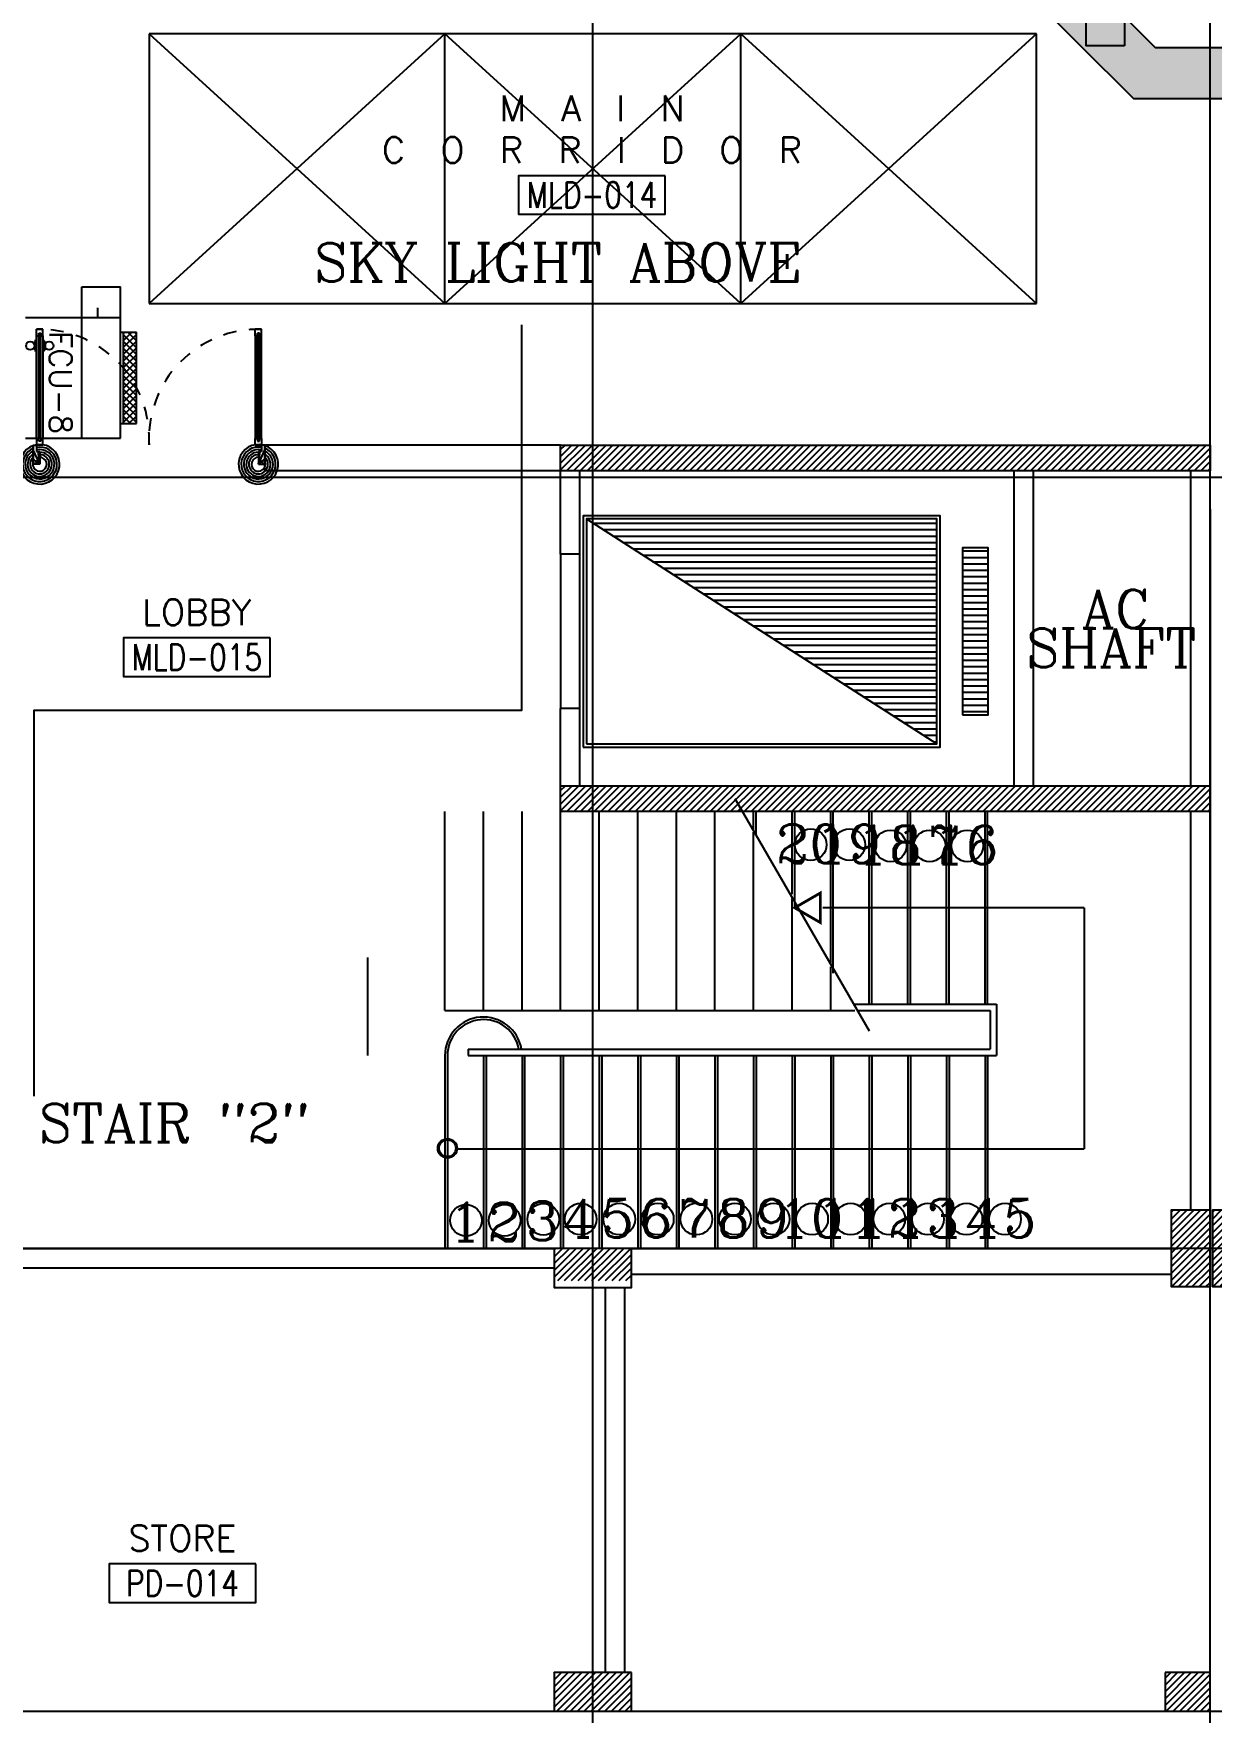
# Model space of a CAD drawing. Extents: x 417819.9 to 417911.9, y 43448 to 43539.2.
# Drawn here: x 417864.33 to 417873.49, y 43494.48 to 43507.55 of the extents above; entities that cross this region are included whole.
import ezdxf
from ezdxf.enums import TextEntityAlignment as Align

# ---------------------------------------------------------------- set-up
doc = ezdxf.new("R2010")
doc.units = 0
doc.header["$MEASUREMENT"] = 0
doc.linetypes.add('HIDDEN', pattern=[0.375, 0.25, -0.125])
doc.layers.get('0').update_dxf_attribs({"color": 11, "linetype": 'CONTINUOUS'})
for name, color, linetype in [('COL', 11, 'CONTINUOUS'), ('DIM', 11, 'CONTINUOUS'), ('DOOR', 11, 'CONTINUOUS'), ('E-HAT', 9, 'CONTINUOUS'), ('E-TRAY', 2, 'CONTINUOUS'), ('FCU', 6, 'CONTINUOUS'), ('HAT', 11, 'CONTINUOUS'), ('RM-BOX', 11, 'CONTINUOUS'), ('RM-NAME', 11, 'CONTINUOUS'), ('RM-NO', 11, 'CONTINUOUS'), ('SCD', 2, 'CONTINUOUS'), ('WALL', 11, 'CONTINUOUS')]:
    doc.layers.add(name, color=color, linetype=linetype)
doc.styles.add('ROMANC', font='romanc', dxfattribs={"height": 0.1})
doc.styles.add('ROMANS', font='ROMANS.shx', dxfattribs={"width": 0.6})

# ---------------------------------------------------------------- blocks, each defined once
blk = doc.blocks.new('*X81')
at = {"color": 0}
for p, q in [((61359, 45555), (61555, 45751)), ((61359, 45608), (61502, 45751)), ((61359, 45661), (61449, 45751)), ((61359, 45714), (61396, 45751)), ((61408, 45551), (61608, 45751)), ((61461, 45551), (61661, 45751)), ((61514, 45551), (61714, 45751)), ((61567, 45551), (61767, 45751)), ((61620, 45551), (61820, 45751)), ((61673, 45551), (61873, 45751)), ((61726, 45551), (61926, 45751)), ((61779, 45551), (61979, 45751)), ((61832, 45551), (62032, 45751)), ((61885, 45551), (62085, 45751)), ((61938, 45551), (62138, 45751)), ((61991, 45551), (62191, 45751)), ((62044, 45551), (62244, 45751)), ((62097, 45551), (62297, 45751)), ((62150, 45551), (62350, 45751)), ((62203, 45551), (62403, 45751)), ((62256, 45551), (62456, 45751)), ((62309, 45551), (62509, 45751)), ((62362, 45551), (62562, 45751)), ((62415, 45551), (62615, 45751)), ((62469, 45551), (62669, 45751)), ((62522, 45551), (62722, 45751)), ((62575, 45551), (62775, 45751)), ((62628, 45551), (62828, 45751)), ((62681, 45551), (62881, 45751)), ((62734, 45551), (62934, 45751)), ((62787, 45551), (62987, 45751)), ((62840, 45551), (63040, 45751)), ((62893, 45551), (63093, 45751)), ((62946, 45551), (63146, 45751)), ((62999, 45551), (63199, 45751)), ((63052, 45551), (63252, 45751)), ((63105, 45551), (63305, 45751)), ((63158, 45551), (63358, 45751)), ((63211, 45551), (63411, 45751)), ((63264, 45551), (63464, 45751)), ((63317, 45551), (63517, 45751)), ((63370, 45551), (63570, 45751)), ((63423, 45551), (63623, 45751)), ((63476, 45551), (63676, 45751)), ((63529, 45551), (63729, 45751)), ((63582, 45551), (63782, 45751)), ((63635, 45551), (63835, 45751)), ((63688, 45551), (63888, 45751)), ((63741, 45551), (63941, 45751)), ((63794, 45551), (63994, 45751)), ((63847, 45551), (64047, 45751)), ((63900, 45551), (64100, 45751)), ((63953, 45551), (64153, 45751)), ((64006, 45551), (64206, 45751)), ((64060, 45551), (64260, 45751)), ((64113, 45551), (64313, 45751)), ((64166, 45551), (64366, 45751)), ((64219, 45551), (64419, 45751)), ((64272, 45551), (64472, 45751)), ((64325, 45551), (64525, 45751)), ((64378, 45551), (64578, 45751)), ((64431, 45551), (64631, 45751)), ((64484, 45551), (64684, 45751)), ((64537, 45551), (64737, 45751)), ((64590, 45551), (64790, 45751)), ((64643, 45551), (64843, 45751)), ((64696, 45551), (64896, 45751)), ((64749, 45551), (64949, 45751)), ((64802, 45551), (65002, 45751)), ((64855, 45551), (65055, 45751)), ((64908, 45551), (65108, 45751)), ((64961, 45551), (65161, 45751)), ((65014, 45551), (65214, 45751)), ((65067, 45551), (65267, 45751)), ((65120, 45551), (65320, 45751)), ((65173, 45551), (65373, 45751)), ((65226, 45551), (65426, 45751)), ((65279, 45551), (65479, 45751)), ((65332, 45551), (65532, 45751)), ((65385, 45551), (65585, 45751)), ((65438, 45551), (65638, 45751)), ((65491, 45551), (65691, 45751)), ((65544, 45551), (65744, 45751)), ((65597, 45551), (65797, 45751)), ((65651, 45551), (65851, 45751)), ((65704, 45551), (65904, 45751)), ((65757, 45551), (65957, 45751)), ((65810, 45551), (66010, 45751)), ((65863, 45551), (66063, 45751)), ((65916, 45551), (66116, 45751)), ((65969, 45551), (66169, 45751)), ((66022, 45551), (66222, 45751)), ((66075, 45551), (66275, 45751)), ((66128, 45551), (66328, 45751)), ((66181, 45551), (66381, 45751)), ((66234, 45551), (66409, 45726)), ((66287, 45551), (66409, 45673)), ((66340, 45551), (66409, 45620)), ((66393, 45551), (66409, 45567))]:
    blk.add_line(p, q, dxfattribs=at)
blk = doc.blocks.new('*X80')
at = {"color": 0}
for p, q in [((61359, 48207), (61553, 48401)), ((61359, 48260), (61500, 48401)), ((61359, 48313), (61447, 48401)), ((61359, 48366), (61394, 48401)), ((61406, 48201), (61606, 48401)), ((61459, 48201), (61659, 48401)), ((61512, 48201), (61712, 48401)), ((61565, 48201), (61765, 48401)), ((61618, 48201), (61818, 48401)), ((61671, 48201), (61871, 48401)), ((61724, 48201), (61924, 48401)), ((61777, 48201), (61977, 48401)), ((61830, 48201), (62030, 48401)), ((61884, 48201), (62084, 48401)), ((61937, 48201), (62137, 48401)), ((61990, 48201), (62190, 48401)), ((62043, 48201), (62243, 48401)), ((62096, 48201), (62296, 48401)), ((62149, 48201), (62349, 48401)), ((62202, 48201), (62402, 48401)), ((62255, 48201), (62455, 48401)), ((62308, 48201), (62508, 48401)), ((62361, 48201), (62561, 48401)), ((62414, 48201), (62614, 48401)), ((62467, 48201), (62667, 48401)), ((62520, 48201), (62720, 48401)), ((62573, 48201), (62773, 48401)), ((62626, 48201), (62826, 48401)), ((62679, 48201), (62879, 48401)), ((62732, 48201), (62932, 48401)), ((62785, 48201), (62985, 48401)), ((62838, 48201), (63038, 48401)), ((62891, 48201), (63091, 48401)), ((62944, 48201), (63144, 48401)), ((62997, 48201), (63197, 48401)), ((63050, 48201), (63250, 48401)), ((63103, 48201), (63303, 48401)), ((63156, 48201), (63356, 48401)), ((63209, 48201), (63409, 48401)), ((63262, 48201), (63462, 48401)), ((63315, 48201), (63515, 48401)), ((63368, 48201), (63568, 48401)), ((63421, 48201), (63621, 48401)), ((63475, 48201), (63675, 48401)), ((63528, 48201), (63728, 48401)), ((63581, 48201), (63781, 48401)), ((63634, 48201), (63834, 48401)), ((63687, 48201), (63887, 48401)), ((63740, 48201), (63940, 48401)), ((63793, 48201), (63993, 48401)), ((63846, 48201), (64046, 48401)), ((63899, 48201), (64099, 48401)), ((63952, 48201), (64152, 48401)), ((64005, 48201), (64205, 48401)), ((64058, 48201), (64258, 48401)), ((64111, 48201), (64311, 48401)), ((64164, 48201), (64364, 48401)), ((64217, 48201), (64417, 48401)), ((64270, 48201), (64470, 48401)), ((64323, 48201), (64523, 48401)), ((64376, 48201), (64576, 48401)), ((64429, 48201), (64629, 48401)), ((64482, 48201), (64682, 48401)), ((64535, 48201), (64735, 48401)), ((64588, 48201), (64788, 48401)), ((64641, 48201), (64841, 48401)), ((64694, 48201), (64894, 48401)), ((64747, 48201), (64947, 48401)), ((64800, 48201), (65000, 48401)), ((64853, 48201), (65053, 48401)), ((64906, 48201), (65106, 48401)), ((64959, 48201), (65159, 48401)), ((65012, 48201), (65212, 48401)), ((65065, 48201), (65265, 48401)), ((65119, 48201), (65319, 48401)), ((65172, 48201), (65372, 48401)), ((65225, 48201), (65425, 48401)), ((65278, 48201), (65478, 48401)), ((65331, 48201), (65531, 48401)), ((65384, 48201), (65584, 48401)), ((65437, 48201), (65637, 48401)), ((65490, 48201), (65690, 48401)), ((65543, 48201), (65743, 48401)), ((65596, 48201), (65796, 48401)), ((65649, 48201), (65849, 48401)), ((65702, 48201), (65902, 48401)), ((65755, 48201), (65955, 48401)), ((65808, 48201), (66008, 48401)), ((65861, 48201), (66061, 48401)), ((65914, 48201), (66114, 48401)), ((65967, 48201), (66167, 48401)), ((66020, 48201), (66220, 48401)), ((66073, 48201), (66273, 48401)), ((66126, 48201), (66326, 48401)), ((66179, 48201), (66379, 48401)), ((66232, 48201), (66409, 48378)), ((66285, 48201), (66409, 48325)), ((66338, 48201), (66409, 48272)), ((66391, 48201), (66409, 48219))]:
    blk.add_line(p, q, dxfattribs=at)
blk = doc.blocks.new('*X72')
at = {"color": 0}
for p, q in [((477438, 147300), (480112, 147300)), ((477516, 147250), (480112, 147250)), ((477594, 147200), (480112, 147200)), ((477671, 147150), (480112, 147150)), ((477749, 147100), (480112, 147100)), ((477827, 147050), (480112, 147050)), ((477905, 147000), (480112, 147000)), ((477983, 146950), (480112, 146950)), ((478061, 146900), (480112, 146900)), ((478139, 146850), (480112, 146850)), ((478216, 146800), (480112, 146800)), ((478294, 146750), (480112, 146750)), ((478372, 146700), (480112, 146700)), ((478450, 146650), (480112, 146650)), ((478528, 146600), (480112, 146600)), ((478606, 146550), (480112, 146550)), ((478684, 146500), (480112, 146500)), ((478761, 146450), (480112, 146450)), ((478839, 146400), (480112, 146400)), ((478917, 146350), (480112, 146350)), ((478995, 146300), (480112, 146300)), ((479073, 146250), (480112, 146250)), ((479151, 146200), (480112, 146200)), ((479229, 146150), (480112, 146150)), ((479306, 146100), (480112, 146100)), ((479384, 146050), (480112, 146050)), ((479462, 146000), (480112, 146000)), ((479540, 145950), (480112, 145950)), ((479618, 145900), (480112, 145900)), ((479696, 145850), (480112, 145850)), ((479774, 145800), (480112, 145800)), ((479851, 145750), (480112, 145750)), ((479929, 145700), (480112, 145700)), ((480007, 145650), (480112, 145650)), ((480085, 145600), (480112, 145600))]:
    blk.add_line(p, q, dxfattribs=at)
blk = doc.blocks.new('RM1')
at = {"layer": 'RM-BOX'}
blk.add_lwpolyline([(570, -200), (-570, -200), (-570, -500), (570, -500)], close=True, dxfattribs=at)
at = {"layer": 'RM-NAME', "style": 'ROMANS'}
for tag, p in [('ROOMNAME1', (0, 324)), ('ROOMNAME2', (0, 0))]:
    blk.add_attdef(tag, text='', height=200, dxfattribs=at).set_placement(p, align=Align.MIDDLE)
at = {"layer": 'RM-NO', "style": 'ROMANS', "width": 0.8}
blk.add_attdef('ROOMNO', text='', height=200, dxfattribs=at).set_placement((0, -350), align=Align.MIDDLE)
blk = doc.blocks.new('A$C272A55A0')
at = {"layer": 'DOOR', "color": 0, "linetype": 'ByBlock'}
for p, q in [((0, 900), (0, 1050)), ((50, 1050), (0, 1050)), ((50, 950), (50, 1050)), ((1750, 950), (1750, 1050)), ((1750, 1050), (1800, 1050)), ((1800, 1050), (1800, 900)), ((25, 950), (50, 950)), ((25, 900), (25, 950)), ((1775, 950), (1750, 950)), ((1775, 900), (1775, 950)), ((0, 900), (25, 900)), ((75, 900), (25, 900)), ((25, 850), (25, 900)), ((42, 850), (25, 850)), ((58, 870), (42, 870)), ((42, 870), (42, 850)), ((58, 850), (58, 870)), ((75, 850), (58, 850)), ((75, 900), (75, 850)), ((1725, 900), (1775, 900)), ((1725, 900), (1725, 850)), ((1725, 850), (1742, 850)), ((1742, 870), (1758, 870)), ((1742, 850), (1742, 870)), ((1758, 870), (1758, 850)), ((1758, 850), (1775, 850)), ((1800, 900), (1775, 900)), ((1775, 850), (1775, 900)), ((1718, 160), (1709, 160)), ((1709, 95), (1709, 160)), ((1725, 173), (1718, 173)), ((1718, 173), (1718, 83)), ((1718, 95), (1718, 160)), ((1775, 173), (1782, 173)), ((1782, 173), (1782, 83)), ((1782, 160), (1791, 160)), ((1782, 95), (1782, 160)), ((1791, 95), (1791, 160)), ((25, 50), (42, 50)), ((25, 50), (25, 0)), ((25, 0), (75, 0)), ((75, 0), (25, 0)), ((42, 50), (42, 30)), ((42, 30), (58, 30)), ((58, 50), (75, 50)), ((58, 50), (58, 30)), ((75, 50), (75, 0)), ((1718, 95), (1709, 95)), ((1725, 83), (1718, 83)), ((1742, 50), (1725, 50)), ((1725, 50), (1725, 0)), ((1775, 0), (1725, 0)), ((1725, 0), (1775, 0)), ((1742, 50), (1742, 30)), ((1758, 30), (1742, 30)), ((1775, 50), (1758, 50)), ((1758, 50), (1758, 30)), ((1775, 83), (1782, 83)), ((1775, 50), (1775, 0)), ((1782, 95), (1791, 95))]:
    blk.add_line(p, q, dxfattribs=at)
at = {"layer": 'DOOR', "color": 9, "linetype": 'ByBlock'}
for p, q in [((50, 1050), (0, 1010)), ((50, 1050), (0, 937)), ((50, 1050), (37, 950)), ((1750, 1050), (1800, 1010)), ((1750, 1050), (1800, 937)), ((1750, 1050), (1763, 950))]:
    blk.add_line(p, q, dxfattribs=at)
at = {"layer": 'DOOR', "linetype": 'ByBlock'}
for p, q in [((25, 850), (25, 50)), ((42, 850), (42, 50)), ((58, 850), (58, 50)), ((75, 50), (75, 850)), ((1725, 50), (1725, 850)), ((1742, 850), (1742, 50)), ((1758, 850), (1758, 50)), ((1775, 850), (1775, 50))]:
    blk.add_line(p, q, dxfattribs=at)
at = {"layer": 'DOOR', "color": 0, "linetype": 'ByBlock'}
for centre in [(1676, 128), (1824, 128)]:
    blk.add_circle(centre, 32.4, dxfattribs=at)
at = {"layer": 'DOOR', "color": 9, "linetype": 'ByBlock'}
for centre, radius, start, end in [((50, 1050), 34.4, 180, 270), ((50, 1050), 14.4, 180, 270), ((1750, 1050), 14.4, 270, 0), ((1750, 1050), 34.4, 270, 0), ((50, 1050), 54.4, 203.2074, 270), ((50, 1050), 74.4, 227.7764, 270), ((50, 1050), 94.4, 238.0182, 270), ((50, 1050), 114, 244.0838, 257.3774), ((50, 1050), 134, 248.1598, 259.28), ((1750, 1050), 54.4, 270, 336.7926), ((1750, 1050), 74.4, 270, 312.2236), ((1750, 1050), 94.4, 270, 301.9818), ((1750, 1050), 114, 282.6226, 295.9162), ((1750, 1050), 134, 280.72, 291.8402), ((50, 1050), 154, 251.1053, 256.2858), ((1750, 1050), 154, 283.7142, 288.8947)]:
    blk.add_arc(centre, radius, start, end, dxfattribs=at)
at = {"layer": 'DOOR', "linetype": 'HIDDEN', "ltscale": 0.5}
for centre, start, end in [((50, 851), 268.3174, 3.2965), ((1750, 851), 176.7035, 271.6826)]:
    blk.add_arc(centre, 851, start, end, dxfattribs=at)
at = {"layer": 'WALL', "linetype": 'ByBlock'}
blk.add_line((1800, 900), (1800, 1050), dxfattribs=at)
blk = doc.blocks.new('*X71')
at = {"color": 0}
for p, q in [((140176, 227700), (140376, 227700)), ((140176, 227650), (140376, 227650)), ((140176, 227600), (140376, 227600)), ((140176, 227550), (140376, 227550)), ((140176, 227500), (140376, 227500)), ((140176, 227450), (140376, 227450)), ((140176, 227400), (140376, 227400)), ((140176, 227350), (140376, 227350)), ((140176, 227300), (140376, 227300)), ((140176, 227250), (140376, 227250)), ((140176, 227200), (140376, 227200)), ((140176, 227150), (140376, 227150)), ((140176, 227100), (140376, 227100)), ((140176, 227050), (140376, 227050)), ((140176, 227000), (140376, 227000)), ((140176, 226950), (140376, 226950)), ((140176, 226900), (140376, 226900)), ((140176, 226850), (140376, 226850)), ((140176, 226800), (140376, 226800)), ((140176, 226750), (140376, 226750)), ((140176, 226700), (140376, 226700)), ((140176, 226650), (140376, 226650)), ((140176, 226600), (140376, 226600)), ((140176, 226550), (140376, 226550)), ((140176, 226500), (140376, 226500)), ((140176, 226450), (140376, 226450))]:
    blk.add_line(p, q, dxfattribs=at)
blk = doc.blocks.new('C5')
at = {"layer": 'HAT'}
h = blk.add_hatch(dxfattribs=at)
h.set_pattern_fill('ANSI31', color=256, scale=300, style=0)
h.set_pattern_definition([(45, (-38851, -358245.23), (26.5165043, -26.5165043), [])])
h.paths.add_polyline_path([(-320, 300), (-20, 300), (-20, 0), (-320, 0)])
h.paths.add_polyline_path([(-320, 600), (-20, 600), (-20, 300), (-320, 300)])
h = blk.add_hatch(dxfattribs=at)
h.set_pattern_fill('ANSI31', color=256, scale=300, style=0)
h.set_pattern_definition([(45, (-38531, -358245.23), (26.5165043, -26.5165043), [])])
h.paths.add_polyline_path([(0, 300), (300, 300), (300, 0), (0, 0)])
h.paths.add_polyline_path([(0, 600), (300, 600), (300, 300), (0, 300)])
at = {"layer": 'COL'}
for points in [[(-20, 600), (-20, 0), (-320, 0), (-320, 600)], [(300, 600), (300, 0), (0, 0), (0, 600)]]:
    blk.add_lwpolyline(points, close=True, dxfattribs=at)
blk = doc.blocks.new('*X210')
at = {"color": 0}
for p, q in [((23912, -1650), (23966, -1596)), ((23912, -1597), (23913, -1596)), ((23970, -1696), (23912, -1638)), ((23917, -1696), (23912, -1691)), ((23919, -1696), (24019, -1596)), ((24023, -1696), (23923, -1596)), ((23972, -1696), (24072, -1596)), ((24076, -1696), (23976, -1596)), ((24025, -1696), (24125, -1596)), ((24129, -1696), (24029, -1596)), ((24078, -1696), (24178, -1596)), ((24182, -1696), (24082, -1596)), ((24131, -1696), (24231, -1596)), ((24235, -1696), (24135, -1596)), ((24184, -1696), (24284, -1596)), ((24288, -1696), (24188, -1596)), ((24237, -1696), (24337, -1596)), ((24341, -1696), (24241, -1596)), ((24290, -1696), (24390, -1596)), ((24394, -1696), (24294, -1596)), ((24343, -1696), (24443, -1596)), ((24447, -1696), (24347, -1596)), ((24396, -1696), (24496, -1596)), ((24500, -1696), (24400, -1596)), ((24449, -1696), (24549, -1596)), ((24553, -1696), (24453, -1596)), ((24502, -1696), (24602, -1596)), ((24606, -1696), (24506, -1596)), ((24555, -1696), (24624, -1628)), ((24624, -1660), (24559, -1596)), ((24608, -1696), (24624, -1681)), ((24624, -1607), (24612, -1596))]:
    blk.add_line(p, q, dxfattribs=at)

msp = doc.modelspace()

# ---------------------------------------------------------------- hatches: boundary and pattern name
at = {"layer": 'E-HAT'}
h = msp.add_hatch(dxfattribs=at)
h.set_pattern_fill('ANGLE', color=256, style=0)
h.set_pattern_definition([(0, (0, 0), (0, 0.275), [0.2, -0.075]), (90, (0, 0), (-0.275, 2e-17), [0.2, -0.075])])
h.paths.add_polyline_path([(417856.983, 43482.7235), (417857.4173, 43483.1578), (417863.5778, 43483.1578), (417864.4349, 43482.3012), (417872.0254, 43482.3012), (417872.8825, 43483.1578), (417890.15, 43483.1578), (417890.5085, 43483.5164), (417890.5085, 43506.6783), (417890.15, 43507.0369), (417872.8825, 43507.0369), (417872.0254, 43507.8935), (417864.4349, 43507.8935), (417863.5778, 43507.0369), (417860.4537, 43507.0369), (417860.0403, 43507.1369), (417849.3136, 43507.1369), (417849.1136, 43506.9369), (417849.1136, 43501.9844), (417848.8136, 43501.9844), (417848.8136, 43507.0612), (417849.1893, 43507.4369), (417860.4537, 43507.4369), (417860.8056, 43507.8116), (417860.8056, 43515.9941), (417861.1056, 43515.9941), (417861.1056, 43507.8116), (417861.4575, 43507.4369), (417863.4122, 43507.4369), (417864.2693, 43508.2935), (417872.191, 43508.2935), (417873.0481, 43507.4369), (417890.3156, 43507.4369), (417890.9085, 43506.844), (417890.9085, 43494.2015), (417892.0958, 43494.2015), (417892.0958, 43493.6015), (417890.9085, 43493.6015), (417890.9085, 43483.3507), (417890.3156, 43482.7578), (417881.5159, 43482.7578), (417881.3659, 43482.6078), (417881.3659, 43479.6689), (417881.0659, 43479.6689), (417881.0659, 43482.6078), (417880.9159, 43482.7578), (417873.0481, 43482.7578), (417872.191, 43481.9012), (417864.2693, 43481.9012), (417863.4122, 43482.7578), (417857.583, 43482.7578), (417857.383, 43482.5578), (417857.383, 43479.0875), (417856.983, 43479.0875)])
at = {"layer": 'RM-NAME'}
h = msp.add_hatch(dxfattribs=at)
h.set_pattern_fill('ANSI31', color=256, scale=0.3, style=0)
h.set_pattern_definition([(45, (417480.111385, 43455.963322), (-0.0265165043, 0.0265165043), [])])
h.paths.add_polyline_path([(417868.6766, 43498.0943), (417868.3766, 43498.0943), (417868.3766, 43497.8443), (417868.6766, 43497.8443)])
h.paths.add_polyline_path([(417868.9766, 43498.0943), (417868.6766, 43498.0943), (417868.6766, 43497.8443), (417868.9766, 43497.8443)])
h = msp.add_hatch(dxfattribs=at)
h.set_pattern_fill('ANSI31', color=256, scale=0.3, style=0)
h.set_pattern_definition([(45, (417510.131385, 43455.963322), (-0.0265165043, 0.0265165043), [])])
h.paths.add_polyline_path([(417868.6766, 43494.4943), (417868.6766, 43494.7943), (417868.3766, 43494.7943), (417868.3766, 43494.4943)])
h.paths.add_polyline_path([(417868.9766, 43494.4943), (417868.9766, 43494.7943), (417868.6766, 43494.7943), (417868.6766, 43494.4943)])
h = msp.add_hatch(dxfattribs=at)
h.set_pattern_fill('ANSI31', color=256, scale=0.3, style=0)
h.set_pattern_definition([(45, (417489.731385, 43455.963322), (-0.0265165043, 0.0265165043), [])])
h.paths.add_polyline_path([(417873.1266, 43494.4943), (417873.4766, 43494.4943), (417873.4766, 43494.7943), (417873.1266, 43494.7943)])

# ---------------------------------------------------------------- linework, layer by layer
at = {"layer": 'DIM'}
msp.add_line((417866.9266, 43499.5943), (417866.9266, 43500.3572), dxfattribs=at)
at = {"layer": 'E-TRAY', "color": 4}
msp.add_lwpolyline([(417890.15, 43507.0369), (417872.8825, 43507.0369), (417872.0254, 43507.8935), (417864.4349, 43507.8935), (417863.5778, 43507.0369), (417860.4537, 43507.0369), (417860.0403, 43507.1369), (417849.3136, 43507.1369), (417849.1136, 43506.9369), (417849.1136, 43501.9844), (417848.8136, 43501.9844), (417848.8136, 43507.0612), (417849.1893, 43507.4369), (417860.4537, 43507.4369), (417860.8056, 43507.8116), (417860.8056, 43515.9941), (417861.1056, 43515.9941), (417861.1056, 43507.8116), (417861.4575, 43507.4369), (417863.4122, 43507.4369), (417864.2693, 43508.2935), (417872.191, 43508.2935), (417873.0481, 43507.4369), (417890.3156, 43507.4369)], dxfattribs=at)
at = {"layer": 'FCU', "color": 3}
for p, q in [((417872.5107, 43507.689), (417872.5107, 43507.451)), ((417872.8107, 43507.689), (417872.8107, 43507.451)), ((417872.8107, 43507.451), (417872.5107, 43507.451)), ((417864.7033, 43505.3374), (417864.7033, 43505.5754)), ((417864.7033, 43505.5754), (417865.0033, 43505.5754)), ((417865.0033, 43505.3374), (417865.0033, 43505.5754)), ((417864.8283, 43505.3374), (417864.8283, 43505.4107)), ((417865.0033, 43505.2234), (417865.1283, 43505.2234)), ((417865.0283, 43504.5114), (417865.0283, 43505.2234)), ((417865.1283, 43504.5114), (417865.1283, 43505.2234)), ((417865.0033, 43504.5114), (417865.1283, 43504.5114))]:
    msp.add_line(p, q, dxfattribs=at)
at = {"layer": 'FCU', "color": 6}
for p, q in [((417864.2663, 43505.3374), (417865.0033, 43505.3374)), ((417864.7033, 43504.3974), (417864.7033, 43505.3374)), ((417865.0033, 43504.3974), (417865.0033, 43505.3374)), ((417864.2663, 43504.3974), (417865.0033, 43504.3974))]:
    msp.add_line(p, q, dxfattribs=at)
at = {"layer": 'RM-NAME'}
for p, q in [((417868.6766, 43460.01), (417868.6766, 43538.8227)), ((417873.4766, 43460.01), (417873.4766, 43538.1375)), ((417872.1266, 43507.5443), (417865.2266, 43507.5443)), ((417865.2266, 43507.5443), (417865.2266, 43505.4443)), ((417867.5266, 43507.5443), (417865.2266, 43505.4443)), ((417865.2266, 43507.5443), (417867.5266, 43505.4443)), ((417869.8266, 43505.4443), (417867.5266, 43507.5443)), ((417867.5266, 43505.4443), (417869.8266, 43507.5443)), ((417867.5266, 43505.4443), (417867.5266, 43507.5443)), ((417867.5266, 43505.4443), (417867.5266, 43507.5443)), ((417872.1266, 43507.5443), (417869.8266, 43505.4443)), ((417869.8266, 43507.5443), (417872.1266, 43505.4443)), ((417869.8266, 43505.4443), (417869.8266, 43507.5443)), ((417869.8266, 43505.4443), (417869.8266, 43507.5443)), ((417872.1266, 43505.4443), (417872.1266, 43507.5443)), ((417865.2266, 43505.4443), (417872.1266, 43505.4443)), ((417868.4266, 43504.3443), (417866.1266, 43504.3443)), ((417866.1266, 43504.1443), (417866.1266, 43504.3443)), ((417868.4266, 43504.1443), (417866.1266, 43504.1443)), ((417868.4266, 43503.4943), (417868.4266, 43504.1443)), ((417868.5766, 43503.4943), (417868.5766, 43504.1443)), ((417871.9516, 43504.1443), (417871.9516, 43501.6943)), ((417872.1016, 43504.1443), (417872.1016, 43501.6943)), ((417873.3266, 43501.6943), (417873.3266, 43504.1443)), ((417873.4766, 43501.6943), (417873.4766, 43504.1443)), ((417820.6052, 43504.0943), (417889.6966, 43504.0943)), ((417873.4766, 43503.8443), (417873.4766, 43498.3943)), ((417868.6266, 43503.7693), (417871.3516, 43502.0193)), ((417868.4266, 43503.4943), (417868.4266, 43502.2943)), ((417868.5766, 43503.4943), (417868.4266, 43503.4943)), ((417868.5766, 43502.2943), (417868.5766, 43503.4943)), ((417868.4266, 43501.6943), (417868.4266, 43502.2943)), ((417868.5766, 43502.2943), (417868.4266, 43502.2943)), ((417868.5766, 43501.6943), (417868.5766, 43502.2943)), ((417867.5266, 43499.9443), (417867.5266, 43501.4943)), ((417867.8266, 43499.9443), (417867.8266, 43501.4943)), ((417868.1266, 43499.9443), (417868.1266, 43501.4943)), ((417868.4266, 43499.9443), (417868.4266, 43501.4943)), ((417868.7266, 43499.9443), (417868.7266, 43501.4943)), ((417869.0266, 43499.9443), (417869.0266, 43501.4943)), ((417869.3266, 43499.9443), (417869.3266, 43501.4943)), ((417869.6266, 43499.9443), (417869.6266, 43501.4943)), ((417869.7821, 43501.5938), (417870.8255, 43499.7867)), ((417869.9266, 43501.3435), (417869.9266, 43501.4943)), ((417869.9466, 43501.3089), (417869.9466, 43501.4943)), ((417870.2266, 43500.8503), (417870.2266, 43501.4943)), ((417870.2466, 43500.7443), (417870.2466, 43501.4943)), ((417870.5266, 43500.3043), (417870.5266, 43501.4943)), ((417870.5466, 43500.235), (417870.5466, 43501.4943)), ((417870.8266, 43499.9943), (417870.8266, 43501.4943)), ((417870.8466, 43499.9943), (417870.8466, 43501.4943)), ((417871.1266, 43499.9943), (417871.1266, 43501.4943)), ((417871.1466, 43499.9943), (417871.1466, 43501.4943)), ((417871.4266, 43499.9943), (417871.4266, 43501.4943)), ((417871.4466, 43499.9943), (417871.4466, 43501.4943)), ((417871.7266, 43499.9943), (417871.7266, 43501.4943)), ((417871.7466, 43499.9943), (417871.7466, 43501.4943)), ((417873.3266, 43498.3943), (417873.3266, 43501.4943)), ((417869.9266, 43499.9443), (417869.9266, 43501.3317)), ((417870.2266, 43499.9443), (417870.2266, 43500.8162)), ((417872.4966, 43500.7443), (417870.4666, 43500.7443)), ((417872.4966, 43500.7443), (417872.4966, 43498.8693)), ((417870.5266, 43499.9443), (417870.5266, 43500.2851)), ((417867.5266, 43499.9443), (417870.7144, 43499.9443)), ((417870.7056, 43499.9943), (417871.8166, 43499.9943)), ((417870.7344, 43499.9443), (417871.7666, 43499.9443)), ((417871.7666, 43499.9443), (417871.7666, 43499.6443)), ((417871.8166, 43499.9943), (417871.8166, 43499.5943)), ((417867.5266, 43499.5943), (417867.5266, 43498.0943)), ((417867.5466, 43499.5943), (417867.5466, 43498.0943)), ((417867.7067, 43499.6443), (417871.7666, 43499.6443)), ((417867.7067, 43499.6443), (417867.7067, 43499.5943)), ((417867.7067, 43499.5943), (417871.8166, 43499.5943)), ((417867.8266, 43499.5943), (417867.8266, 43498.0943)), ((417867.8466, 43499.5943), (417867.8466, 43498.0943)), ((417868.1266, 43499.5943), (417868.1266, 43498.0943)), ((417868.1466, 43499.5943), (417868.1466, 43498.0943)), ((417868.4266, 43499.5943), (417868.4266, 43498.0943)), ((417868.4466, 43499.5943), (417868.4466, 43498.0943)), ((417868.7266, 43499.5943), (417868.7266, 43498.0943)), ((417868.7466, 43499.5943), (417868.7466, 43498.0943)), ((417869.0266, 43499.5943), (417869.0266, 43498.0943)), ((417869.0466, 43499.5943), (417869.0466, 43498.0943)), ((417869.3266, 43499.5943), (417869.3266, 43498.0943)), ((417869.3466, 43499.5943), (417869.3466, 43498.0943)), ((417869.6266, 43499.5943), (417869.6266, 43498.0943)), ((417869.6466, 43499.5943), (417869.6466, 43498.0943)), ((417869.9266, 43499.5943), (417869.9266, 43498.0943)), ((417869.9466, 43499.5943), (417869.9466, 43498.0943)), ((417870.2266, 43499.5943), (417870.2266, 43498.0943)), ((417870.2466, 43499.5943), (417870.2466, 43498.0943)), ((417870.5266, 43499.5943), (417870.5266, 43498.0943)), ((417870.5466, 43499.5943), (417870.5466, 43498.0943)), ((417870.8266, 43499.5943), (417870.8266, 43498.0943)), ((417870.8466, 43499.5943), (417870.8466, 43498.0943)), ((417871.1266, 43499.5943), (417871.1266, 43498.0943)), ((417871.1466, 43499.5943), (417871.1466, 43498.0943)), ((417871.4266, 43499.5943), (417871.4266, 43498.0943)), ((417871.4466, 43499.5943), (417871.4466, 43498.0943)), ((417871.7266, 43499.5943), (417871.7266, 43498.0943)), ((417871.7466, 43499.5943), (417871.7466, 43498.0943)), ((417867.6215, 43498.8693), (417872.4966, 43498.8693)), ((417889.6966, 43498.0943), (417820.6052, 43498.0943)), ((417864.1766, 43498.0943), (417868.3766, 43498.0943)), ((417868.9766, 43498.0943), (417873.2266, 43498.0943)), ((417864.1766, 43497.9443), (417868.3766, 43497.9443)), ((417868.9766, 43497.8943), (417873.1766, 43497.8943)), ((417868.7766, 43494.7943), (417868.7766, 43497.7907)), ((417868.9266, 43494.7943), (417868.9266, 43497.7907)), ((417820.9552, 43494.4943), (417889.6966, 43494.4943))]:
    msp.add_line(p, q, dxfattribs=at)
msp.add_lwpolyline([(417868.1223, 43505.2791), (417868.1223, 43502.2791), (417864.3309, 43502.2791), (417864.3309, 43499.2791)], dxfattribs=at)
for points in [[(417873.4766, 43504.3443), (417873.4766, 43504.1443), (417868.4266, 43504.1443), (417868.4266, 43504.3443)], [(417868.6016, 43501.9943), (417871.3766, 43501.9943), (417871.3766, 43503.7943), (417868.6016, 43503.7943)], [(417868.6266, 43502.0193), (417871.3516, 43502.0193), (417871.3516, 43503.7693), (417868.6266, 43503.7693)], [(417871.5516, 43502.2443), (417871.7516, 43502.2443), (417871.7516, 43503.5443), (417871.5516, 43503.5443)], [(417873.4766, 43501.6943), (417873.4766, 43501.4943), (417868.4266, 43501.4943), (417868.4266, 43501.6943)], [(417868.3766, 43498.0943), (417868.3766, 43497.7907), (417868.9766, 43497.7907), (417868.9766, 43498.0943)], [(417868.9766, 43494.7943), (417868.3766, 43494.7943), (417868.3766, 43494.4943), (417868.9766, 43494.4943)], [(417873.1266, 43494.7943), (417873.1266, 43494.4943), (417873.4766, 43494.4943), (417873.4766, 43494.7943)]]:
    msp.add_lwpolyline(points, close=True, dxfattribs=at)
at = {"layer": 'RM-NAME', "const_width": 0.0215}
msp.add_lwpolyline([(417870.4466, 43500.6289), (417870.4466, 43500.8598), (417870.2466, 43500.7443)], close=True, dxfattribs=at)
at = {"layer": 'RM-NAME'}
for centre, radius in [((417870.3715, 43501.2349), 0.1232), ((417870.6715, 43501.2349), 0.1232), ((417870.9916, 43501.2261), 0.1232), ((417871.2962, 43501.2261), 0.1232), ((417871.5892, 43501.2261), 0.1232), ((417867.5466, 43498.8731), 0.075), ((417867.5466, 43498.8731), 0.065), ((417867.6912, 43498.3124), 0.1232), ((417867.9912, 43498.3124), 0.1232), ((417868.2912, 43498.3209), 0.1232), ((417868.5823, 43498.3219), 0.1232), ((417868.8823, 43498.3219), 0.1232), ((417869.1823, 43498.3219), 0.1232), ((417869.4823, 43498.3219), 0.1232), ((417869.7823, 43498.3219), 0.1232), ((417870.0823, 43498.3219), 0.1232), ((417870.3823, 43498.3219), 0.1232), ((417870.6823, 43498.3219), 0.1232), ((417870.9823, 43498.3219), 0.1232), ((417871.2823, 43498.3219), 0.1232), ((417871.5823, 43498.3219), 0.1232), ((417871.8823, 43498.3219), 0.1232)]:
    msp.add_circle(centre, radius, dxfattribs=at)
for radius in [0.3, 0.28]:
    msp.add_arc((417867.8266, 43499.5943), radius, 9.59407, 180, dxfattribs=at)

# ---------------------------------------------------------------- block references
at = {"layer": 'FCU', "color": 11, "xscale": 0.001000002026557922, "yscale": 0.0009999871253967285, "zscale": 0.001, "rotation": 90}
msp.add_blockref('*X210', (417863.4323, 43480.5996), dxfattribs=at)
at = {"layer": 'RM-NAME', "xscale": 0.001000000047497451, "yscale": 0.0009999999892897904, "zscale": 0.001}
for p, values in [((417868.6702, 43506.64), {'ROOMNO': 'MLD-014', 'ROOMNAME2': 'C  O  R  R  I  D  O  R', 'ROOMNAME1': 'M  A  I  N'}), ((417865.5974, 43503.044), {'ROOMNO': 'MLD-015', 'ROOMNAME2': 'LOBBY'}), ((417865.486, 43495.8393), {'ROOMNO': 'PD-014', 'ROOMNAME2': 'STORE'})]:
    msp.add_blockref('RM1', p, dxfattribs=at).add_auto_attribs(values)
at = {"layer": 'RM-NAME', "xscale": 0.001000000047497451, "yscale": 0.0009999999892897904, "zscale": 0.001, "rotation": 180}
msp.add_blockref('A$C272A55A0', (417866.1266, 43505.2447), dxfattribs=at)
at = {"layer": 'RM-NAME', "xscale": 0.001000000047497451, "yscale": 0.0009999999892897904, "zscale": 0.001}
for name, p in [('*X80', (417807.0674, 43455.9433)), ('*X72', (417391.2397, 43356.4366)), ('*X71', (417731.3751, 43275.8205)), ('*X81', (417807.0674, 43455.9433)), ('C5', (417873.4966, 43497.7943))]:
    msp.add_blockref(name, p, dxfattribs=at)

# ---------------------------------------------------------------- texts
at = {"layer": 'RM-NAME', "style": 'ROMANC'}
msp.add_text('SKY LIGHT ABOVE', height=0.3, dxfattribs=at).set_placement((417866.511, 43505.7662), align=Align.MIDDLE_LEFT)
for s, p in [('AC', (417872.7415, 43503.0684)), ('SHAFT', (417872.7092, 43502.766)), ('20', (417870.3586, 43501.2413)), ('19', (417870.6586, 43501.2413)), ('18', (417870.9787, 43501.2326)), ('17', (417871.2833, 43501.2326)), ('16', (417871.5763, 43501.2326)), ('STAIR "2"', (417865.4238, 43499.0701)), ('1', (417867.6848, 43498.2995)), ('2', (417867.9848, 43498.2995)), ('3', (417868.2848, 43498.308)), ('4', (417868.5694, 43498.3283)), ('5', (417868.8694, 43498.3283)), ('6', (417869.1694, 43498.3283)), ('7', (417869.4694, 43498.3283)), ('8', (417869.7694, 43498.3283)), ('9', (417870.0694, 43498.3283)), ('10', (417870.3694, 43498.3283)), ('11', (417870.6694, 43498.3283)), ('12', (417870.9694, 43498.3283)), ('13', (417871.2694, 43498.3283)), ('14', (417871.5694, 43498.3283)), ('15', (417871.8694, 43498.3283))]:
    msp.add_text(s, height=0.3, dxfattribs=at).set_placement(p, align=Align.MIDDLE)
at = {"layer": 'SCD', "style": 'ROMANS'}
msp.add_text('FCU-8', height=0.175, rotation=270, dxfattribs=at).set_placement((417864.4512, 43505.2329))

doc.saveas('drawing.dxf')
